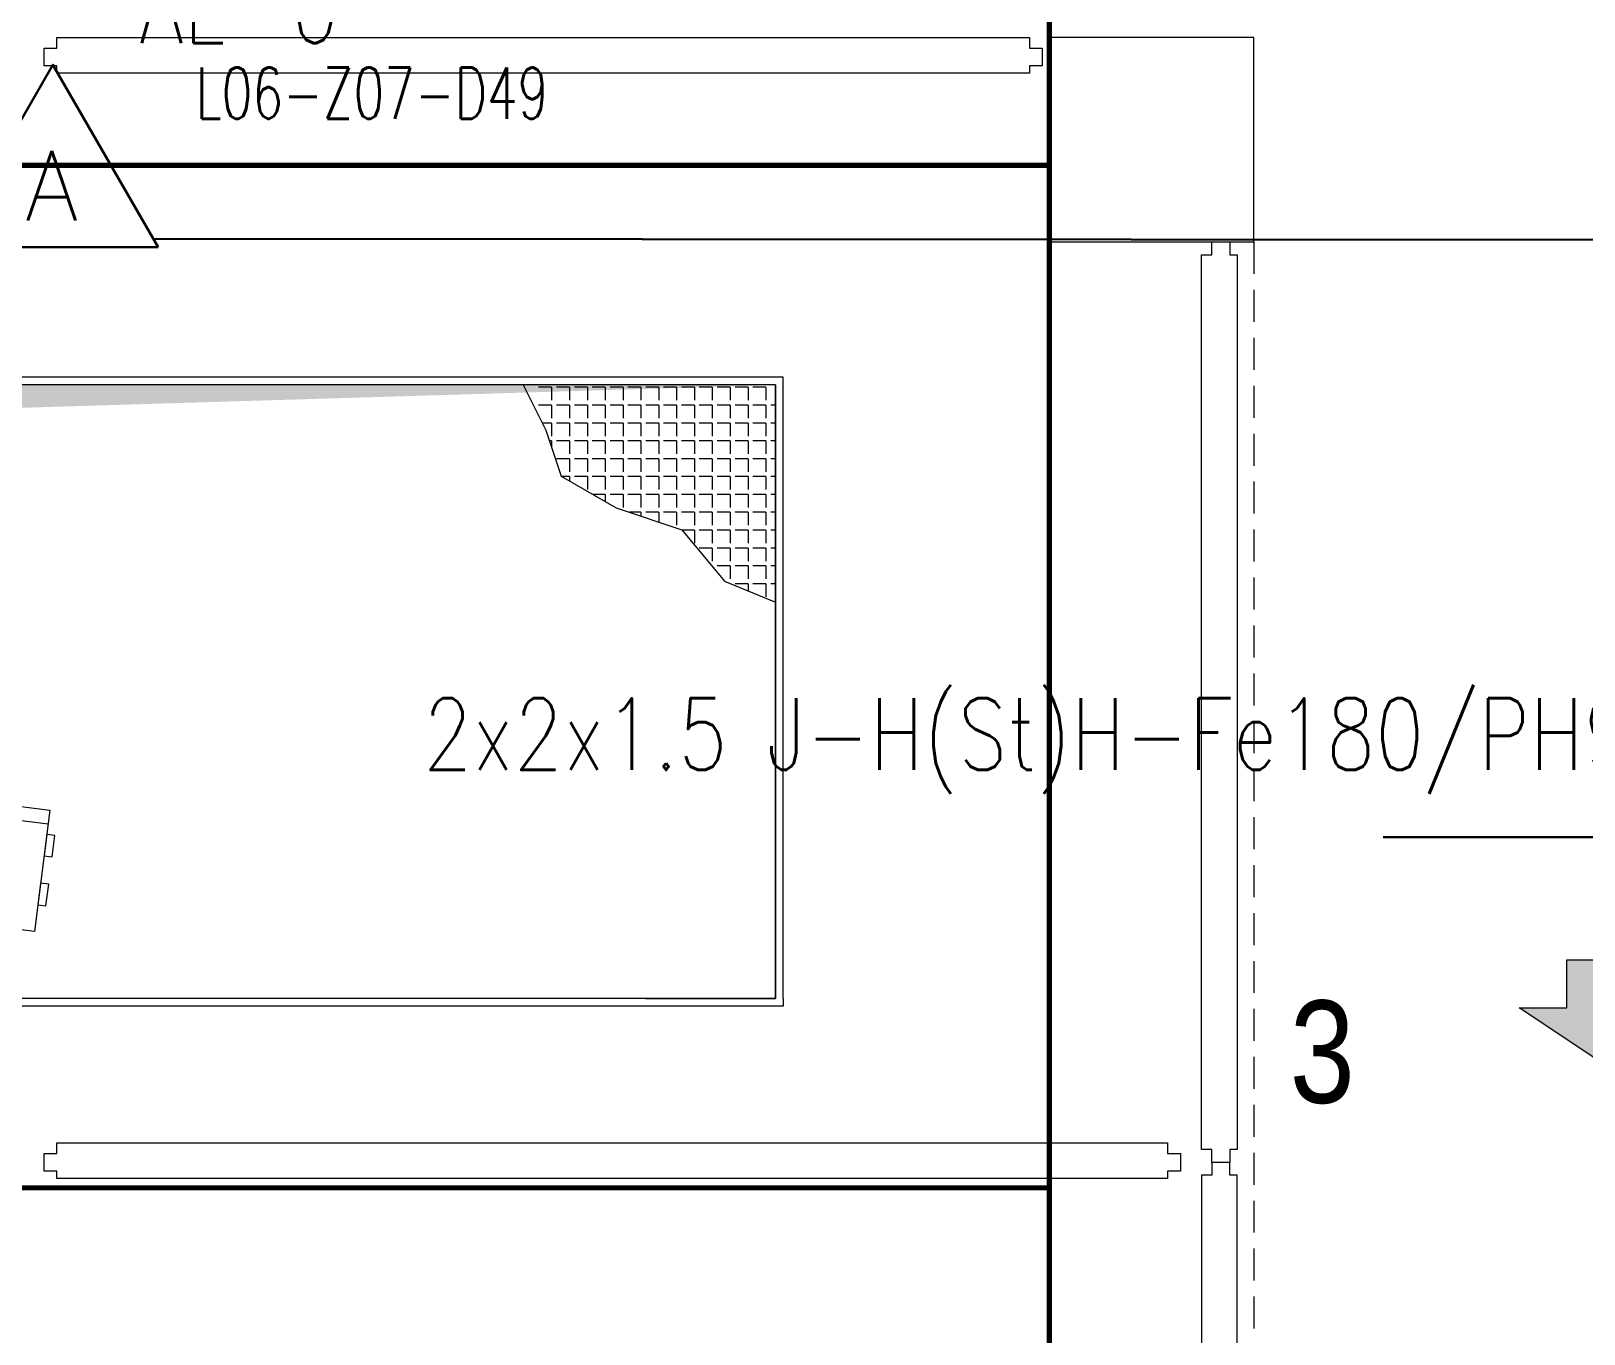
# Model space of a CAD drawing. Header units: metres. Extents: x -19121 to 152404, y -12107 to 46241.
# Drawn here: x 462 to 1069, y 5173 to 5683 of the extents above; entities that cross this region are included whole.
import ezdxf
from ezdxf.enums import TextEntityAlignment as Align

# ---------------------------------------------------------------- set-up
doc = ezdxf.new("R2010")
doc.units = ezdxf.units.M
doc.header["$LTSCALE"] = 50
doc.header["$MEASUREMENT"] = 0
for name, pattern in [('DASHDOT', [25.4, 12.7, -6.35, 0, -6.35]), ('DOT2', [0.125, 0, -0.125]), ('HIDDEN', [0.375, 0.25, -0.125])]:
    doc.linetypes.add(name, pattern=pattern)
doc.layers.get('0').update_dxf_attribs({"color": 9, "lineweight": 9})
for name, color, linetype, lineweight in [('01', 9, 'Continuous', 9), ('06D', 9, 'Continuous', 9), ('20', 9, 'DOT2', 9), ('21', 9, 'Continuous', 9), ('E-ALEV DEDEKTÖRÜ', 7, 'Continuous', 30), ('E-DEDEKTÖR NUMARALARI', 20, 'Continuous', 30), ('E-MODÜL HATTI', 6, 'Continuous', 30), ('E-YAZI', 7, 'Continuous', 30)]:
    doc.layers.add(name, color=color, linetype=linetype, lineweight=lineweight)
doc.styles.add('E-YAZI', font='txttw.shx', dxfattribs={"height": 200})
doc.styles.add('MuuM_TEXT-STANDART', font='ARIALN.TTF')

# ---------------------------------------------------------------- blocks, each defined once
blk = doc.blocks.new('10_ALEV DEDEKTÖRÜ')
at = {"layer": 'E-ALEV DEDEKTÖRÜ', "color": 4}
blk.add_lwpolyline([(41.17, -35.66), (0, 35.66), (-41.17, -35.66)], close=True, dxfattribs=at)
at = {"layer": 'E-ALEV DEDEKTÖRÜ', "color": 3, "style": 'E-YAZI'}
blk.add_text('A', height=27.2, dxfattribs=at).set_placement((-0.43, -11.64), align=Align.MIDDLE)
blk = doc.blocks.new('p-kolon_80x80')
blk.add_lwpolyline([(-40, -40), (40, -40), (40, 40), (-40, 40)], close=True)
blk = doc.blocks.new('2.bod.sitatik')
at = {"layer": '01'}
blk.add_blockref('p-kolon_80x80', (900, -2990), dxfattribs=at)
blk = doc.blocks.new('p-işyeri')
at = {"color": 0, "const_width": 2}
blk.add_lwpolyline([(200, 0), (200, 700), (-200, 700), (-200, 0)], close=True, dxfattribs=at)
blk = doc.blocks.new('p-mekanik_boyahane_mahal03')
at = {"color": 0}
for p, q in [((596, 246), (0, 246)), ((596, 3), (596, 246)), ((593, 243), (3, 243)), ((494.31, 243), (503.23, 225.37)), ((505.45, 242.09), (500.37, 242.09)), ((505.45, 242.09), (505.45, 237.01)), ((512.43, 242.09), (507.35, 242.09)), ((512.43, 242.09), (512.43, 237.01)), ((519.42, 242.09), (514.34, 242.09)), ((519.42, 242.09), (519.42, 237.01)), ((526.4, 242.09), (521.32, 242.09)), ((526.4, 242.09), (526.4, 237.01)), ((533.39, 242.09), (528.31, 242.09)), ((533.39, 242.09), (533.39, 237.01)), ((540.37, 242.09), (535.29, 242.09)), ((540.37, 242.09), (540.37, 237.01)), ((547.36, 242.09), (542.28, 242.09)), ((547.36, 242.09), (547.36, 237.01)), ((554.34, 242.09), (549.26, 242.09)), ((554.34, 242.09), (554.34, 237.01)), ((561.33, 242.09), (556.25, 242.09)), ((561.33, 242.09), (561.33, 237.01)), ((568.31, 242.09), (563.23, 242.09)), ((568.31, 242.09), (568.31, 237.01)), ((575.3, 242.09), (570.22, 242.09)), ((575.3, 242.09), (575.3, 237.01)), ((582.28, 242.09), (577.2, 242.09)), ((582.28, 242.09), (582.28, 237.01)), ((589.27, 242.09), (584.19, 242.09)), ((589.27, 242.09), (589.27, 237.01)), ((593, 3), (593, 243)), ((505.45, 235.1), (500.37, 235.1)), ((505.45, 235.1), (505.45, 230.02)), ((512.43, 235.1), (507.35, 235.1)), ((512.43, 235.1), (512.43, 230.02)), ((519.42, 235.1), (514.34, 235.1)), ((519.42, 235.1), (519.42, 230.02)), ((526.4, 235.1), (521.32, 235.1)), ((526.4, 235.1), (526.4, 230.02)), ((533.39, 235.1), (528.31, 235.1)), ((533.39, 235.1), (533.39, 230.02)), ((540.37, 235.1), (535.29, 235.1)), ((540.37, 235.1), (540.37, 230.02)), ((547.36, 235.1), (542.28, 235.1)), ((547.36, 235.1), (547.36, 230.02)), ((554.34, 235.1), (549.26, 235.1)), ((554.34, 235.1), (554.34, 230.02)), ((561.33, 235.1), (556.25, 235.1)), ((561.33, 235.1), (561.33, 230.02)), ((568.31, 235.1), (563.23, 235.1)), ((568.31, 235.1), (568.31, 230.02)), ((575.3, 235.1), (570.22, 235.1)), ((575.3, 235.1), (575.3, 230.02)), ((582.28, 235.1), (577.2, 235.1)), ((582.28, 235.1), (582.28, 230.02)), ((589.27, 235.1), (584.19, 235.1)), ((589.27, 235.1), (589.27, 230.02)), ((593, 235.1), (591.17, 235.1)), ((505.45, 228.12), (501.77, 228.12)), ((503.23, 225.37), (509.23, 207.36)), ((505.45, 228.12), (505.45, 223.04)), ((512.43, 228.12), (507.35, 228.12)), ((512.43, 228.12), (512.43, 223.04)), ((519.42, 228.12), (514.34, 228.12)), ((519.42, 228.12), (519.42, 223.04)), ((526.4, 228.12), (521.32, 228.12)), ((526.4, 228.12), (526.4, 223.04)), ((533.39, 228.12), (528.31, 228.12)), ((533.39, 228.12), (533.39, 223.04)), ((540.37, 228.12), (535.29, 228.12)), ((540.37, 228.12), (540.37, 223.04)), ((547.36, 228.12), (542.28, 228.12)), ((547.36, 228.12), (547.36, 223.04)), ((554.34, 228.12), (549.26, 228.12)), ((554.34, 228.12), (554.34, 223.04)), ((561.33, 228.12), (556.25, 228.12)), ((561.33, 228.12), (561.33, 223.04)), ((568.31, 228.12), (563.23, 228.12)), ((568.31, 228.12), (568.31, 223.04)), ((575.3, 228.12), (570.22, 228.12)), ((575.3, 228.12), (575.3, 223.04)), ((582.28, 228.12), (577.2, 228.12)), ((582.28, 228.12), (582.28, 223.04)), ((589.27, 228.12), (584.19, 228.12)), ((589.27, 228.12), (589.27, 223.04)), ((593, 228.12), (591.17, 228.12)), ((505.45, 221.13), (504.64, 221.13)), ((505.45, 221.13), (505.45, 218.72)), ((512.43, 221.13), (507.35, 221.13)), ((512.43, 221.13), (512.43, 216.05)), ((519.42, 221.13), (514.34, 221.13)), ((519.42, 221.13), (519.42, 216.05)), ((526.4, 221.13), (521.32, 221.13)), ((526.4, 221.13), (526.4, 216.05)), ((533.39, 221.13), (528.31, 221.13)), ((533.39, 221.13), (533.39, 216.05)), ((540.37, 221.13), (535.29, 221.13)), ((540.37, 221.13), (540.37, 216.05)), ((547.36, 221.13), (542.28, 221.13)), ((547.36, 221.13), (547.36, 216.05)), ((554.34, 221.13), (549.26, 221.13)), ((554.34, 221.13), (554.34, 216.05)), ((561.33, 221.13), (556.25, 221.13)), ((561.33, 221.13), (561.33, 216.05)), ((568.31, 221.13), (563.23, 221.13)), ((568.31, 221.13), (568.31, 216.05)), ((575.3, 221.13), (570.22, 221.13)), ((575.3, 221.13), (575.3, 216.05)), ((582.28, 221.13), (577.2, 221.13)), ((582.28, 221.13), (582.28, 216.05)), ((589.27, 221.13), (584.19, 221.13)), ((589.27, 221.13), (589.27, 216.05)), ((593, 221.13), (591.17, 221.13)), ((512.43, 214.15), (507.35, 214.15)), ((512.43, 214.15), (512.43, 209.07)), ((519.42, 214.15), (514.34, 214.15)), ((519.42, 214.15), (519.42, 209.07)), ((526.4, 214.15), (521.32, 214.15)), ((526.4, 214.15), (526.4, 209.07)), ((533.39, 214.15), (528.31, 214.15)), ((533.39, 214.15), (533.39, 209.07)), ((540.37, 214.15), (535.29, 214.15)), ((540.37, 214.15), (540.37, 209.07)), ((547.36, 214.15), (542.28, 214.15)), ((547.36, 214.15), (547.36, 209.07)), ((554.34, 214.15), (549.26, 214.15)), ((554.34, 214.15), (554.34, 209.07)), ((561.33, 214.15), (556.25, 214.15)), ((561.33, 214.15), (561.33, 209.07)), ((568.31, 214.15), (563.23, 214.15)), ((568.31, 214.15), (568.31, 209.07)), ((575.3, 214.15), (570.22, 214.15)), ((575.3, 214.15), (575.3, 209.07)), ((582.28, 214.15), (577.2, 214.15)), ((582.28, 214.15), (582.28, 209.07)), ((589.27, 214.15), (584.19, 214.15)), ((589.27, 214.15), (589.27, 209.07)), ((593, 214.15), (591.17, 214.15)), ((509.23, 207.36), (530.66, 194.93)), ((512.43, 207.16), (509.58, 207.16)), ((512.43, 207.16), (512.43, 205.5)), ((519.42, 207.16), (514.34, 207.16)), ((519.42, 207.16), (519.42, 202.08)), ((526.4, 207.16), (521.32, 207.16)), ((526.4, 207.16), (526.4, 202.08)), ((533.39, 207.16), (528.31, 207.16)), ((533.39, 207.16), (533.39, 202.08)), ((540.37, 207.16), (535.29, 207.16)), ((540.37, 207.16), (540.37, 202.08)), ((547.36, 207.16), (542.28, 207.16)), ((547.36, 207.16), (547.36, 202.08)), ((554.34, 207.16), (549.26, 207.16)), ((554.34, 207.16), (554.34, 202.08)), ((561.33, 207.16), (556.25, 207.16)), ((561.33, 207.16), (561.33, 202.08)), ((568.31, 207.16), (563.23, 207.16)), ((568.31, 207.16), (568.31, 202.08)), ((575.3, 207.16), (570.22, 207.16)), ((575.3, 207.16), (575.3, 202.08)), ((582.28, 207.16), (577.2, 207.16)), ((582.28, 207.16), (582.28, 202.08)), ((589.27, 207.16), (584.19, 207.16)), ((589.27, 207.16), (589.27, 202.08)), ((593, 207.16), (591.17, 207.16)), ((526.4, 200.18), (521.61, 200.18)), ((526.4, 200.18), (526.4, 197.4)), ((533.39, 200.18), (528.31, 200.18)), ((530.66, 194.93), (556.37, 186.35)), ((533.39, 200.18), (533.39, 195.1)), ((540.37, 200.18), (535.29, 200.18)), ((540.37, 200.18), (540.37, 195.1)), ((547.36, 200.18), (542.28, 200.18)), ((547.36, 200.18), (547.36, 195.1)), ((554.34, 200.18), (549.26, 200.18)), ((554.34, 200.18), (554.34, 195.1)), ((561.33, 200.18), (556.25, 200.18)), ((561.33, 200.18), (561.33, 195.1)), ((568.31, 200.18), (563.23, 200.18)), ((568.31, 200.18), (568.31, 195.1)), ((575.3, 200.18), (570.22, 200.18)), ((575.3, 200.18), (575.3, 195.1)), ((582.28, 200.18), (577.2, 200.18)), ((582.28, 200.18), (582.28, 195.1)), ((589.27, 200.18), (584.19, 200.18)), ((589.27, 200.18), (589.27, 195.1)), ((593, 200.18), (591.17, 200.18)), ((540.37, 193.19), (535.87, 193.19)), ((540.37, 193.19), (540.37, 191.69)), ((547.36, 193.19), (542.28, 193.19)), ((547.36, 193.19), (547.36, 189.36)), ((554.34, 193.19), (549.26, 193.19)), ((554.34, 193.19), (554.34, 188.11)), ((561.33, 193.19), (556.25, 193.19)), ((561.33, 193.19), (561.33, 188.11)), ((568.31, 193.19), (563.23, 193.19)), ((568.31, 193.19), (568.31, 188.11)), ((575.3, 193.19), (570.22, 193.19)), ((575.3, 193.19), (575.3, 188.11)), ((582.28, 193.19), (577.2, 193.19)), ((582.28, 193.19), (582.28, 188.11)), ((589.27, 193.19), (584.19, 193.19)), ((589.27, 193.19), (589.27, 188.11)), ((593, 193.19), (591.17, 193.19)), ((556.37, 186.35), (573.09, 166.2)), ((561.33, 186.21), (556.5, 186.21)), ((561.33, 186.21), (561.33, 181.13)), ((568.31, 186.21), (563.23, 186.21)), ((568.31, 186.21), (568.31, 181.13)), ((575.3, 186.21), (570.22, 186.21)), ((575.3, 186.21), (575.3, 181.13)), ((582.28, 186.21), (577.2, 186.21)), ((582.28, 186.21), (582.28, 181.13)), ((589.27, 186.21), (584.19, 186.21)), ((589.27, 186.21), (589.27, 181.13)), ((593, 186.21), (591.17, 186.21)), ((568.31, 179.22), (563.23, 179.22)), ((568.31, 179.22), (568.31, 174.14)), ((575.3, 179.22), (570.22, 179.22)), ((575.3, 179.22), (575.3, 174.14)), ((582.28, 179.22), (577.2, 179.22)), ((582.28, 179.22), (582.28, 174.14)), ((589.27, 179.22), (584.19, 179.22)), ((589.27, 179.22), (589.27, 174.14)), ((593, 179.22), (591.17, 179.22)), ((568.31, 172.24), (568.08, 172.24)), ((568.31, 172.24), (568.31, 171.96)), ((575.3, 172.24), (570.22, 172.24)), ((575.3, 172.24), (575.3, 167.16)), ((582.28, 172.24), (577.2, 172.24)), ((582.28, 172.24), (582.28, 167.16)), ((589.27, 172.24), (584.19, 172.24)), ((589.27, 172.24), (589.27, 167.16)), ((593, 172.24), (591.17, 172.24)), ((573.09, 166.2), (593, 158.04)), ((582.28, 165.25), (577.2, 165.25)), ((582.28, 165.25), (582.28, 162.25)), ((589.27, 165.25), (584.19, 165.25)), ((589.27, 165.25), (589.27, 160.17)), ((593, 165.25), (591.17, 165.25))]:
    blk.add_line(p, q, dxfattribs=at)
for p, q in [((284.06, 79.81), (309.08, 76.7)), ((284.06, 79.81), (309.08, 76.7)), ((283.4, 74.51), (308.42, 71.4)), ((283.4, 74.51), (308.42, 71.4)), ((309.08, 76.7), (303.18, 29.25)), ((309.08, 76.7), (303.18, 29.25)), ((303.18, 29.25), (278.15, 32.36)), ((303.18, 29.25), (278.15, 32.36))]:
    blk.add_line(p, q)
for points in [[(593, 243), (593, 3), (542.11, 3), (593, 3), (3, 3)], [(596, 3), (596, 0), (0, 0)]]:
    blk.add_lwpolyline(points)
for points in [[(307.9, 67.2), (306.85, 58.76), (309.99, 58.37), (311.04, 66.81)], [(307.9, 67.2), (306.85, 58.76), (309.99, 58.37), (311.04, 66.81)], [(305.53, 48.16), (304.48, 39.72), (307.62, 39.33), (308.67, 47.77)], [(305.53, 48.16), (304.48, 39.72), (307.62, 39.33), (308.67, 47.77)]]:
    blk.add_lwpolyline(points, close=True)
blk.add_solid([(593, 243), (3, 243), (15.71, 225.53), (3, 11)], dxfattribs=at)
blk = doc.blocks.new('0_arrow1')
blk.add_hatch(color=254).paths.add_polyline_path([(0, 0), (-22.5, -15), (-15, -15), (-15, -22.5), (15, -22.5), (15, -15), (22.5, -15)])
at = {"linetype": 'ByBlock', "lineweight": -2}
blk.add_lwpolyline([(15, -22.5), (-15, -22.5), (-15, -15), (-22.5, -15), (0, 0), (22.5, -15), (15, -15)], close=True, dxfattribs=at)
blk.add_point((0, 0))
blk = doc.blocks.new('2.bod.Mimari')
at = {"layer": '06D'}
for points in [[(466.72, -2954.14), (471.72, -2954.14), (471.72, -2950), (852.16, -2950), (852.16, -2954.14), (857.16, -2954.14), (857.16, -2961.14), (852.16, -2961.14), (852.16, -2964), (471.72, -2964), (471.72, -2961.14), (466.72, -2961.14)], [(923.62, -3390), (923.62, -3385), (919.48, -3385), (919.48, -3035), (923.62, -3035), (923.62, -3030), (930.62, -3030), (930.62, -3035), (933.48, -3035), (933.48, -3385), (930.62, -3385), (930.62, -3390)], [(466.72, -3386.5), (471.72, -3386.5), (471.72, -3382.36), (906.25, -3382.36), (906.25, -3386.5), (911.25, -3386.5), (911.25, -3393.5), (906.25, -3393.5), (906.25, -3396.36), (471.72, -3396.36), (471.72, -3393.5), (466.72, -3393.5)], [(923.62, -3390), (923.62, -3395), (919.48, -3395), (919.48, -3745), (923.62, -3745), (923.62, -3750), (930.62, -3750), (930.62, -3745), (933.48, -3745), (933.48, -3395), (930.62, -3395), (930.62, -3390)]]:
    blk.add_lwpolyline(points, close=True, dxfattribs=at)
at = {"layer": '20', "color": 251, "linetype": 'HIDDEN'}
blk.add_lwpolyline([(940, -3750), (860, -3750), (860, -3810), (40, -3810), (40, -2200), (860, -2200), (860, -2240), (940, -2240), (940, -2865), (860, -2865), (860, -3030), (940, -3030)], close=True, dxfattribs=at)
at = {"layer": '06D', "color": 89, "linetype": 'HIDDEN', "true_color": 0x2e4d23, "rotation": 90}
for p in [(860, -2800), (860, -3200), (860, -3600)]:
    blk.add_blockref('p-işyeri', p, dxfattribs=at)
at = {"layer": '06D'}
blk.add_blockref('p-mekanik_boyahane_mahal03', (159.82, -3328.93), dxfattribs=at)
at = {"layer": '06D', "xscale": 2.5, "yscale": 2.5, "zscale": 2.5, "rotation": 180}
blk.add_blockref('0_arrow1', (1100, -3367.04), dxfattribs=at)
at = {"layer": '21', "style": 'MuuM_TEXT-STANDART'}
blk.add_text('3', height=40, dxfattribs=at).set_placement((979.51, -3378.72), align=Align.BOTTOM_RIGHT)

msp = doc.modelspace()

# ---------------------------------------------------------------- linework, layer by layer
at = {"layer": 'E-MODÜL HATTI', "ltscale": 50}
msp.add_line((509.47, 5601.23), (1197.48, 5600.73), dxfattribs=at)
at = {"layer": 'E-YAZI', "color": 3}
msp.add_line((1235.98, 5367.23), (990.64, 5367.23), dxfattribs=at)

# ---------------------------------------------------------------- block references
for name in ['2.bod.sitatik', '2.bod.Mimari']:
    msp.add_blockref(name, (0, 8630))
at = {"layer": 'E-ALEV DEDEKTÖRÜ', "color": 4, "linetype": 'DASHDOT'}
msp.add_blockref('10_ALEV DEDEKTÖRÜ', (470.15, 5633.68), dxfattribs=at)

# ---------------------------------------------------------------- texts
at = {"layer": 'E-DEDEKTÖR NUMARALARI', "style": 'E-YAZI', "width": 0.7}
msp.add_text('L06-Z07-D49', height=20, dxfattribs=at).set_placement((525.98, 5648.23))
at = {"layer": 'E-YAZI', "color": 3, "style": 'E-YAZI', "width": 0.8}
for s, p in [('AL-6', (503.98, 5677.73)), ('2x2x1.5 J-H(St)H-Fe180/PH90)', (615, 5393.5))]:
    msp.add_text(s, height=28, dxfattribs=at).set_placement(p)

doc.saveas('drawing.dxf')
